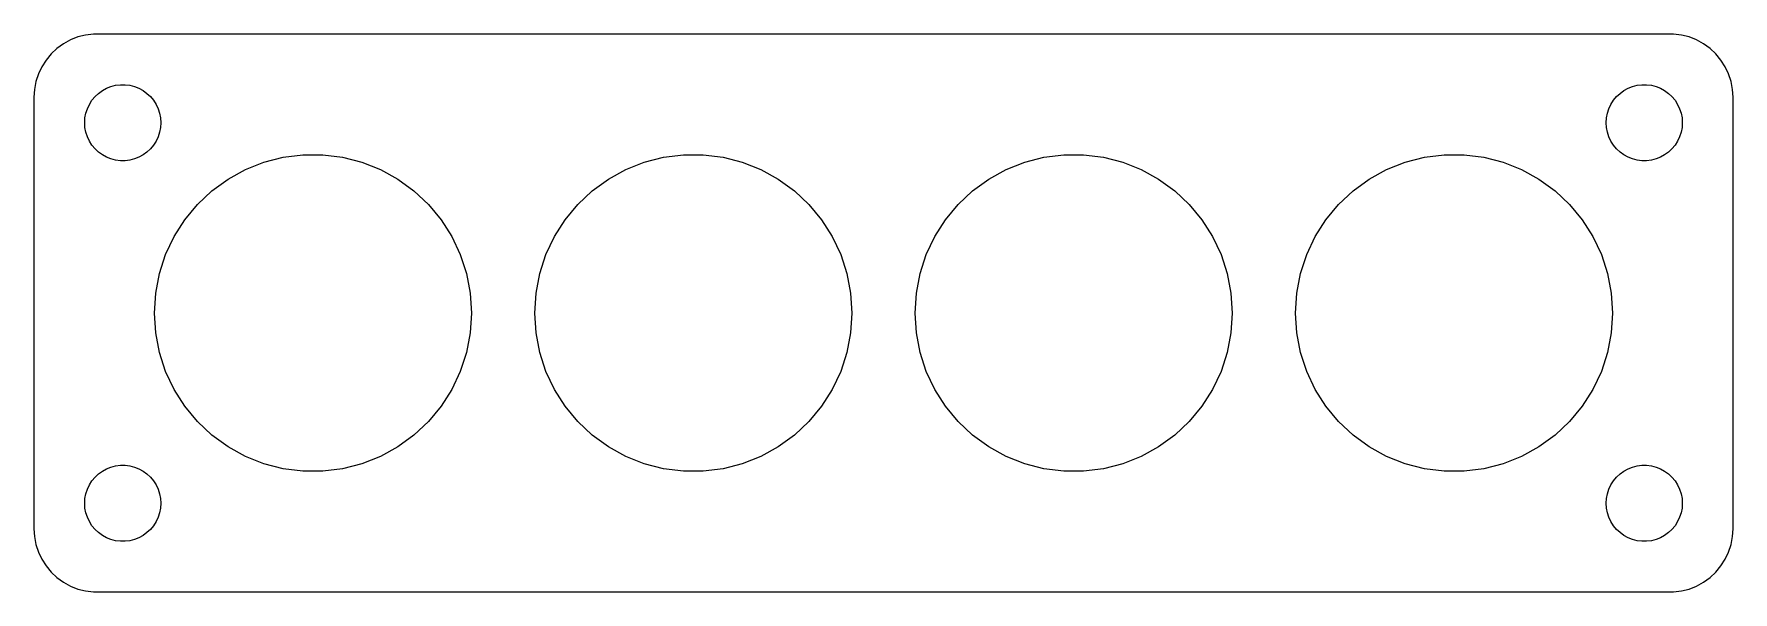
# Model space of a CAD drawing. Header units: metres. Extents: x -67 to 67, y -22 to 22.
import ezdxf

# ---------------------------------------------------------------- set-up
doc = ezdxf.new("R2010")
doc.units = ezdxf.units.M

msp = doc.modelspace()

# ---------------------------------------------------------------- linework, layer by layer
for p, q in [((-64.1289, 21.5241), (-64.6791, 21.2216)), ((-63.5451, 21.7553), (-64.1289, 21.5241)), ((-62.9369, 21.9114), (-63.5451, 21.7553)), ((-62.3139, 21.9901), (-62.9369, 21.9114)), ((62.3139, 21.9901), (-62.3139, 21.9901)), ((62.9369, 21.9114), (62.3139, 21.9901)), ((63.5451, 21.7553), (62.9369, 21.9114)), ((64.1289, 21.5241), (63.5451, 21.7553)), ((64.6791, 21.2216), (64.1289, 21.5241)), ((-65.6448, 20.4227), (-66.0451, 19.9389)), ((-65.1871, 20.8526), (-65.6448, 20.4227)), ((-64.6791, 21.2216), (-65.1871, 20.8526)), ((65.1871, 20.8526), (64.6791, 21.2216)), ((65.6448, 20.4227), (65.1871, 20.8526)), ((66.0451, 19.9389), (65.6448, 20.4227)), ((-66.6489, 18.8406), (-66.8429, 18.2434)), ((-66.3815, 19.4088), (-66.6489, 18.8406)), ((-66.0451, 19.9389), (-66.3815, 19.4088)), ((66.3815, 19.4088), (66.0451, 19.9389)), ((66.6489, 18.8406), (66.3815, 19.4088)), ((66.8429, 18.2434), (66.6489, 18.8406)), ((-66.9606, 17.6267), (-67, 17)), ((-66.8429, 18.2434), (-66.9606, 17.6267)), ((-61.9123, 17.3115), (-61.6075, 17.533)), ((-61.6075, 17.533), (-61.2773, 17.7145)), ((-61.2773, 17.7145), (-60.927, 17.8532)), ((-60.927, 17.8532), (-60.5621, 17.9469)), ((-60.5621, 17.9469), (-60.1884, 17.9941)), ((-60.1884, 17.9941), (-59.8116, 17.9941)), ((-59.8116, 17.9941), (-59.4379, 17.9469)), ((-59.4379, 17.9469), (-59.0729, 17.8532)), ((-59.0729, 17.8532), (-58.7227, 17.7145)), ((-58.7227, 17.7145), (-58.3925, 17.533)), ((-58.3925, 17.533), (-58.0877, 17.3115)), ((58.0877, 17.3115), (58.3925, 17.533)), ((58.3925, 17.533), (58.7227, 17.7145)), ((58.7227, 17.7145), (59.0729, 17.8532)), ((59.0729, 17.8532), (59.4379, 17.9469)), ((59.4379, 17.9469), (59.8116, 17.9941)), ((59.8116, 17.9941), (60.1884, 17.9941)), ((60.1884, 17.9941), (60.5621, 17.9469)), ((60.5621, 17.9469), (60.927, 17.8532)), ((60.927, 17.8532), (61.2773, 17.7145)), ((61.2773, 17.7145), (61.6075, 17.533)), ((61.6075, 17.533), (61.9123, 17.3115)), ((66.9606, 17.6267), (66.8429, 18.2434)), ((67, 17), (66.9606, 17.6267)), ((-67, 17), (-67, -17)), ((-62.9057, 15.7461), (-62.7893, 16.1044)), ((-62.7893, 16.1044), (-62.6289, 16.4453)), ((-62.6289, 16.4453), (-62.427, 16.7634)), ((-62.427, 16.7634), (-62.1869, 17.0536)), ((-62.1869, 17.0536), (-61.9123, 17.3115)), ((-58.0877, 17.3115), (-57.8131, 17.0536)), ((-57.8131, 17.0536), (-57.5729, 16.7634)), ((-57.5729, 16.7634), (-57.3711, 16.4453)), ((-57.3711, 16.4453), (-57.2107, 16.1044)), ((-57.2107, 16.1044), (-57.0942, 15.7461)), ((57.0942, 15.7461), (57.2107, 16.1044)), ((57.2107, 16.1044), (57.3711, 16.4453)), ((57.3711, 16.4453), (57.5729, 16.7634)), ((57.5729, 16.7634), (57.8131, 17.0536)), ((57.8131, 17.0536), (58.0877, 17.3115)), ((61.9123, 17.3115), (62.1869, 17.0536)), ((62.1869, 17.0536), (62.427, 16.7634)), ((62.427, 16.7634), (62.6289, 16.4453)), ((62.6289, 16.4453), (62.7893, 16.1044)), ((62.7893, 16.1044), (62.9057, 15.7461)), ((67, -17), (67, 17)), ((-63, 15), (-62.9763, 15.376)), ((-62.9763, 14.624), (-63, 15)), ((-62.9763, 15.376), (-62.9057, 15.7461)), ((-57.0942, 15.7461), (-57.0237, 15.376)), ((-57.0237, 15.376), (-57, 15)), ((-57, 15), (-57.0237, 14.624)), ((57, 15), (57.0237, 15.376)), ((57.0237, 14.624), (57, 15)), ((57.0237, 15.376), (57.0942, 15.7461)), ((62.9057, 15.7461), (62.9763, 15.376)), ((62.9763, 15.376), (63, 15)), ((63, 15), (62.9763, 14.624)), ((-62.9057, 14.2539), (-62.9763, 14.624)), ((-62.7893, 13.8956), (-62.9057, 14.2539)), ((-62.6289, 13.5547), (-62.7893, 13.8956)), ((-62.427, 13.2366), (-62.6289, 13.5547)), ((-57.3711, 13.5547), (-57.5729, 13.2366)), ((-57.2107, 13.8956), (-57.3711, 13.5547)), ((-57.0942, 14.2539), (-57.2107, 13.8956)), ((-57.0237, 14.624), (-57.0942, 14.2539)), ((57.0942, 14.2539), (57.0237, 14.624)), ((57.2107, 13.8956), (57.0942, 14.2539)), ((57.3711, 13.5547), (57.2107, 13.8956)), ((57.5729, 13.2366), (57.3711, 13.5547)), ((62.6289, 13.5547), (62.427, 13.2366)), ((62.7893, 13.8956), (62.6289, 13.5547)), ((62.9057, 14.2539), (62.7893, 13.8956)), ((62.9763, 14.624), (62.9057, 14.2539)), ((-62.1869, 12.9464), (-62.427, 13.2366)), ((-61.9123, 12.6884), (-62.1869, 12.9464)), ((-61.6075, 12.467), (-61.9123, 12.6884)), ((-61.2773, 12.2855), (-61.6075, 12.467)), ((-60.927, 12.1468), (-61.2773, 12.2855)), ((-60.5621, 12.0531), (-60.927, 12.1468)), ((-59.0729, 12.1468), (-59.4379, 12.0531)), ((-58.7227, 12.2855), (-59.0729, 12.1468)), ((-58.3925, 12.467), (-58.7227, 12.2855)), ((-58.0877, 12.6884), (-58.3925, 12.467)), ((-57.8131, 12.9464), (-58.0877, 12.6884)), ((-57.5729, 13.2366), (-57.8131, 12.9464)), ((-48.8627, 11.8882), (-47.3423, 12.2786)), ((-47.3423, 12.2786), (-45.7849, 12.4753)), ((-45.7849, 12.4753), (-44.2151, 12.4753)), ((-44.2151, 12.4753), (-42.6577, 12.2786)), ((-42.6577, 12.2786), (-41.1373, 11.8882)), ((-18.8627, 11.8882), (-17.3423, 12.2786)), ((-17.3423, 12.2786), (-15.7849, 12.4753)), ((-15.7849, 12.4753), (-14.2151, 12.4753)), ((-14.2151, 12.4753), (-12.6577, 12.2786)), ((-12.6577, 12.2786), (-11.1373, 11.8882)), ((11.1373, 11.8882), (12.6577, 12.2786)), ((12.6577, 12.2786), (14.2151, 12.4753)), ((14.2151, 12.4753), (15.7849, 12.4753)), ((15.7849, 12.4753), (17.3423, 12.2786)), ((17.3423, 12.2786), (18.8627, 11.8882)), ((41.1373, 11.8882), (42.6577, 12.2786)), ((42.6577, 12.2786), (44.2151, 12.4753)), ((44.2151, 12.4753), (45.7849, 12.4753)), ((45.7849, 12.4753), (47.3423, 12.2786)), ((47.3423, 12.2786), (48.8627, 11.8882)), ((57.8131, 12.9464), (57.5729, 13.2366)), ((58.0877, 12.6884), (57.8131, 12.9464)), ((58.3925, 12.467), (58.0877, 12.6884)), ((58.7227, 12.2855), (58.3925, 12.467)), ((59.0729, 12.1468), (58.7227, 12.2855)), ((59.4379, 12.0531), (59.0729, 12.1468)), ((60.927, 12.1468), (60.5621, 12.0531)), ((61.2773, 12.2855), (60.927, 12.1468)), ((61.6075, 12.467), (61.2773, 12.2855)), ((61.9123, 12.6884), (61.6075, 12.467)), ((62.1869, 12.9464), (61.9123, 12.6884)), ((62.427, 13.2366), (62.1869, 12.9464)), ((-60.1884, 12.0059), (-60.5621, 12.0531)), ((-59.8116, 12.0059), (-60.1884, 12.0059)), ((-59.4379, 12.0531), (-59.8116, 12.0059)), ((-51.6978, 10.5541), (-50.3222, 11.3103)), ((-50.3222, 11.3103), (-48.8627, 11.8882)), ((-41.1373, 11.8882), (-39.6777, 11.3103)), ((-39.6777, 11.3103), (-38.3022, 10.5541)), ((-21.6978, 10.5541), (-20.3222, 11.3103)), ((-20.3222, 11.3103), (-18.8627, 11.8882)), ((-11.1373, 11.8882), (-9.67775, 11.3103)), ((-9.67775, 11.3103), (-8.30215, 10.5541)), ((8.30215, 10.5541), (9.67775, 11.3103)), ((9.67775, 11.3103), (11.1373, 11.8882)), ((18.8627, 11.8882), (20.3222, 11.3103)), ((20.3222, 11.3103), (21.6978, 10.5541)), ((38.3022, 10.5541), (39.6777, 11.3103)), ((39.6777, 11.3103), (41.1373, 11.8882)), ((48.8627, 11.8882), (50.3222, 11.3103)), ((50.3222, 11.3103), (51.6978, 10.5541)), ((59.8116, 12.0059), (59.4379, 12.0531)), ((60.1884, 12.0059), (59.8116, 12.0059)), ((60.5621, 12.0531), (60.1884, 12.0059)), ((-54.1121, 8.55682), (-52.9678, 9.63141)), ((-52.9678, 9.63141), (-51.6978, 10.5541)), ((-38.3022, 10.5541), (-37.0322, 9.63141)), ((-37.0322, 9.63141), (-35.8879, 8.55682)), ((-24.1121, 8.55682), (-22.9678, 9.63141)), ((-22.9678, 9.63141), (-21.6978, 10.5541)), ((-8.30215, 10.5541), (-7.0322, 9.63141)), ((-7.0322, 9.63141), (-5.88788, 8.55682)), ((5.88788, 8.55682), (7.0322, 9.63141)), ((7.0322, 9.63141), (8.30215, 10.5541)), ((21.6978, 10.5541), (22.9678, 9.63141)), ((22.9678, 9.63141), (24.1121, 8.55682)), ((35.8879, 8.55682), (37.0322, 9.63141)), ((37.0322, 9.63141), (38.3022, 10.5541)), ((51.6978, 10.5541), (52.9678, 9.63141)), ((52.9678, 9.63141), (54.1121, 8.55682)), ((-55.1127, 7.34731), (-54.1121, 8.55682)), ((-35.8879, 8.55682), (-34.8873, 7.34731)), ((-25.1127, 7.34731), (-24.1121, 8.55682)), ((-5.88788, 8.55682), (-4.88728, 7.34731)), ((4.88728, 7.34731), (5.88788, 8.55682)), ((24.1121, 8.55682), (25.1127, 7.34731)), ((34.8873, 7.34731), (35.8879, 8.55682)), ((54.1121, 8.55682), (55.1127, 7.34731)), ((-55.9538, 6.02191), (-55.1127, 7.34731)), ((-34.8873, 7.34731), (-34.0462, 6.02191)), ((-25.9538, 6.02191), (-25.1127, 7.34731)), ((-4.88728, 7.34731), (-4.04616, 6.02191)), ((4.04616, 6.02191), (4.88728, 7.34731)), ((25.1127, 7.34731), (25.9538, 6.02191)), ((34.0462, 6.02191), (34.8873, 7.34731)), ((55.1127, 7.34731), (55.9538, 6.02191)), ((-56.6222, 4.60155), (-55.9538, 6.02191)), ((-34.0462, 6.02191), (-33.3778, 4.60155)), ((-26.6222, 4.60155), (-25.9538, 6.02191)), ((-4.04616, 6.02191), (-3.37779, 4.60155)), ((3.37779, 4.60155), (4.04616, 6.02191)), ((25.9538, 6.02191), (26.6222, 4.60155)), ((33.3778, 4.60155), (34.0462, 6.02191)), ((55.9538, 6.02191), (56.6222, 4.60155)), ((-57.1073, 3.10861), (-56.6222, 4.60155)), ((-33.3778, 4.60155), (-32.8927, 3.10861)), ((-27.1073, 3.10861), (-26.6222, 4.60155)), ((-3.37779, 4.60155), (-2.8927, 3.10861)), ((2.8927, 3.10861), (3.37779, 4.60155)), ((26.6222, 4.60155), (27.1073, 3.10861)), ((32.8927, 3.10861), (33.3778, 4.60155)), ((56.6222, 4.60155), (57.1073, 3.10861)), ((-57.4014, 1.56665), (-57.1073, 3.10861)), ((-32.8927, 3.10861), (-32.5986, 1.56665)), ((-27.4014, 1.56665), (-27.1073, 3.10861)), ((-2.8927, 3.10861), (-2.59856, 1.56665)), ((2.59856, 1.56665), (2.8927, 3.10861)), ((27.1073, 3.10861), (27.4014, 1.56665)), ((32.5986, 1.56665), (32.8927, 3.10861)), ((57.1073, 3.10861), (57.4014, 1.56665)), ((-57.5, 0), (-57.4014, 1.56665)), ((-32.5986, 1.56665), (-32.5, 0)), ((-27.5, 0), (-27.4014, 1.56665)), ((-2.59856, 1.56665), (-2.5, 0)), ((2.5, 0), (2.59856, 1.56665)), ((27.4014, 1.56665), (27.5, 0)), ((32.5, 0), (32.5986, 1.56665)), ((57.4014, 1.56665), (57.5, 0)), ((-57.4014, -1.56665), (-57.5, 0)), ((-32.5, 0), (-32.5986, -1.56665)), ((-27.4014, -1.56665), (-27.5, 0)), ((-2.5, 0), (-2.59856, -1.56665)), ((2.59856, -1.56665), (2.5, 0)), ((27.5, 0), (27.4014, -1.56665)), ((32.5986, -1.56665), (32.5, 0)), ((57.5, 0), (57.4014, -1.56665)), ((-57.1073, -3.10861), (-57.4014, -1.56665)), ((-32.5986, -1.56665), (-32.8927, -3.10861)), ((-27.1073, -3.10861), (-27.4014, -1.56665)), ((-2.59856, -1.56665), (-2.8927, -3.10861)), ((2.8927, -3.10861), (2.59856, -1.56665)), ((27.4014, -1.56665), (27.1073, -3.10861)), ((32.8927, -3.10861), (32.5986, -1.56665)), ((57.4014, -1.56665), (57.1073, -3.10861)), ((-56.6222, -4.60155), (-57.1073, -3.10861)), ((-32.8927, -3.10861), (-33.3778, -4.60155)), ((-26.6222, -4.60155), (-27.1073, -3.10861)), ((-2.8927, -3.10861), (-3.37779, -4.60155)), ((3.37779, -4.60155), (2.8927, -3.10861)), ((27.1073, -3.10861), (26.6222, -4.60155)), ((33.3778, -4.60155), (32.8927, -3.10861)), ((57.1073, -3.10861), (56.6222, -4.60155)), ((-55.9538, -6.02191), (-56.6222, -4.60155)), ((-33.3778, -4.60155), (-34.0462, -6.02191)), ((-25.9538, -6.02191), (-26.6222, -4.60155)), ((-3.37779, -4.60155), (-4.04616, -6.02191)), ((4.04616, -6.02191), (3.37779, -4.60155)), ((26.6222, -4.60155), (25.9538, -6.02191)), ((34.0462, -6.02191), (33.3778, -4.60155)), ((56.6222, -4.60155), (55.9538, -6.02191)), ((-55.1127, -7.34731), (-55.9538, -6.02191)), ((-34.0462, -6.02191), (-34.8873, -7.34731)), ((-25.1127, -7.34731), (-25.9538, -6.02191)), ((-4.04616, -6.02191), (-4.88728, -7.34731)), ((4.88728, -7.34731), (4.04616, -6.02191)), ((25.9538, -6.02191), (25.1127, -7.34731)), ((34.8873, -7.34731), (34.0462, -6.02191)), ((55.9538, -6.02191), (55.1127, -7.34731)), ((-54.1121, -8.55682), (-55.1127, -7.34731)), ((-34.8873, -7.34731), (-35.8879, -8.55682)), ((-24.1121, -8.55682), (-25.1127, -7.34731)), ((-4.88728, -7.34731), (-5.88788, -8.55682)), ((5.88788, -8.55682), (4.88728, -7.34731)), ((25.1127, -7.34731), (24.1121, -8.55682)), ((35.8879, -8.55682), (34.8873, -7.34731)), ((55.1127, -7.34731), (54.1121, -8.55682)), ((-52.9678, -9.63141), (-54.1121, -8.55682)), ((-35.8879, -8.55682), (-37.0322, -9.63141)), ((-22.9678, -9.63141), (-24.1121, -8.55682)), ((-5.88788, -8.55682), (-7.0322, -9.63141)), ((7.0322, -9.63141), (5.88788, -8.55682)), ((24.1121, -8.55682), (22.9678, -9.63141)), ((37.0322, -9.63141), (35.8879, -8.55682)), ((54.1121, -8.55682), (52.9678, -9.63141)), ((-51.6978, -10.5541), (-52.9678, -9.63141)), ((-50.3222, -11.3103), (-51.6978, -10.5541)), ((-38.3022, -10.5541), (-39.6777, -11.3103)), ((-37.0322, -9.63141), (-38.3022, -10.5541)), ((-21.6978, -10.5541), (-22.9678, -9.63141)), ((-20.3222, -11.3103), (-21.6978, -10.5541)), ((-8.30215, -10.5541), (-9.67775, -11.3103)), ((-7.0322, -9.63141), (-8.30215, -10.5541)), ((8.30215, -10.5541), (7.0322, -9.63141)), ((9.67775, -11.3103), (8.30215, -10.5541)), ((21.6978, -10.5541), (20.3222, -11.3103)), ((22.9678, -9.63141), (21.6978, -10.5541)), ((38.3022, -10.5541), (37.0322, -9.63141)), ((39.6777, -11.3103), (38.3022, -10.5541)), ((51.6978, -10.5541), (50.3222, -11.3103)), ((52.9678, -9.63141), (51.6978, -10.5541)), ((-60.927, -12.1468), (-60.5621, -12.0531)), ((-60.5621, -12.0531), (-60.1884, -12.0059)), ((-60.1884, -12.0059), (-59.8116, -12.0059)), ((-59.8116, -12.0059), (-59.4379, -12.0531)), ((-59.4379, -12.0531), (-59.0729, -12.1468)), ((-48.8627, -11.8882), (-50.3222, -11.3103)), ((-47.3423, -12.2786), (-48.8627, -11.8882)), ((-41.1373, -11.8882), (-42.6577, -12.2786)), ((-39.6777, -11.3103), (-41.1373, -11.8882)), ((-18.8627, -11.8882), (-20.3222, -11.3103)), ((-17.3423, -12.2786), (-18.8627, -11.8882)), ((-11.1373, -11.8882), (-12.6577, -12.2786)), ((-9.67775, -11.3103), (-11.1373, -11.8882)), ((11.1373, -11.8882), (9.67775, -11.3103)), ((12.6577, -12.2786), (11.1373, -11.8882)), ((18.8627, -11.8882), (17.3423, -12.2786)), ((20.3222, -11.3103), (18.8627, -11.8882)), ((41.1373, -11.8882), (39.6777, -11.3103)), ((42.6577, -12.2786), (41.1373, -11.8882)), ((48.8627, -11.8882), (47.3423, -12.2786)), ((50.3222, -11.3103), (48.8627, -11.8882)), ((59.0729, -12.1468), (59.4379, -12.0531)), ((59.4379, -12.0531), (59.8116, -12.0059)), ((59.8116, -12.0059), (60.1884, -12.0059)), ((60.1884, -12.0059), (60.5621, -12.0531)), ((60.5621, -12.0531), (60.927, -12.1468)), ((-62.6289, -13.5547), (-62.427, -13.2366)), ((-62.427, -13.2366), (-62.1869, -12.9464)), ((-62.1869, -12.9464), (-61.9123, -12.6884)), ((-61.9123, -12.6884), (-61.6075, -12.467)), ((-61.6075, -12.467), (-61.2773, -12.2855)), ((-61.2773, -12.2855), (-60.927, -12.1468)), ((-59.0729, -12.1468), (-58.7227, -12.2855)), ((-58.7227, -12.2855), (-58.3925, -12.467)), ((-58.3925, -12.467), (-58.0877, -12.6884)), ((-58.0877, -12.6884), (-57.8131, -12.9464)), ((-57.8131, -12.9464), (-57.5729, -13.2366)), ((-57.5729, -13.2366), (-57.3711, -13.5547)), ((-45.7849, -12.4753), (-47.3423, -12.2786)), ((-44.2151, -12.4753), (-45.7849, -12.4753)), ((-42.6577, -12.2786), (-44.2151, -12.4753)), ((-15.7849, -12.4753), (-17.3423, -12.2786)), ((-14.2151, -12.4753), (-15.7849, -12.4753)), ((-12.6577, -12.2786), (-14.2151, -12.4753)), ((14.2151, -12.4753), (12.6577, -12.2786)), ((15.7849, -12.4753), (14.2151, -12.4753)), ((17.3423, -12.2786), (15.7849, -12.4753)), ((44.2151, -12.4753), (42.6577, -12.2786)), ((45.7849, -12.4753), (44.2151, -12.4753)), ((47.3423, -12.2786), (45.7849, -12.4753)), ((57.3711, -13.5547), (57.5729, -13.2366)), ((57.5729, -13.2366), (57.8131, -12.9464)), ((57.8131, -12.9464), (58.0877, -12.6884)), ((58.0877, -12.6884), (58.3925, -12.467)), ((58.3925, -12.467), (58.7227, -12.2855)), ((58.7227, -12.2855), (59.0729, -12.1468)), ((60.927, -12.1468), (61.2773, -12.2855)), ((61.2773, -12.2855), (61.6075, -12.467)), ((61.6075, -12.467), (61.9123, -12.6884)), ((61.9123, -12.6884), (62.1869, -12.9464)), ((62.1869, -12.9464), (62.427, -13.2366)), ((62.427, -13.2366), (62.6289, -13.5547)), ((-63, -15), (-62.9763, -14.624)), ((-62.9763, -14.624), (-62.9057, -14.2539)), ((-62.9057, -14.2539), (-62.7893, -13.8956)), ((-62.7893, -13.8956), (-62.6289, -13.5547)), ((-57.3711, -13.5547), (-57.2107, -13.8956)), ((-57.2107, -13.8956), (-57.0942, -14.2539)), ((-57.0942, -14.2539), (-57.0237, -14.624)), ((-57.0237, -14.624), (-57, -15)), ((57, -15), (57.0237, -14.624)), ((57.0237, -14.624), (57.0942, -14.2539)), ((57.0942, -14.2539), (57.2107, -13.8956)), ((57.2107, -13.8956), (57.3711, -13.5547)), ((62.6289, -13.5547), (62.7893, -13.8956)), ((62.7893, -13.8956), (62.9057, -14.2539)), ((62.9057, -14.2539), (62.9763, -14.624)), ((62.9763, -14.624), (63, -15)), ((-62.9763, -15.376), (-63, -15)), ((-62.9057, -15.7461), (-62.9763, -15.376)), ((-62.7893, -16.1044), (-62.9057, -15.7461)), ((-57.0942, -15.7461), (-57.2107, -16.1044)), ((-57.0237, -15.376), (-57.0942, -15.7461)), ((-57, -15), (-57.0237, -15.376)), ((57.0237, -15.376), (57, -15)), ((57.0942, -15.7461), (57.0237, -15.376)), ((57.2107, -16.1044), (57.0942, -15.7461)), ((62.9057, -15.7461), (62.7893, -16.1044)), ((62.9763, -15.376), (62.9057, -15.7461)), ((63, -15), (62.9763, -15.376)), ((-67, -17), (-66.9606, -17.6267)), ((-62.6289, -16.4453), (-62.7893, -16.1044)), ((-62.427, -16.7634), (-62.6289, -16.4453)), ((-62.1869, -17.0536), (-62.427, -16.7634)), ((-61.9123, -17.3115), (-62.1869, -17.0536)), ((-61.6075, -17.533), (-61.9123, -17.3115)), ((-58.0877, -17.3115), (-58.3925, -17.533)), ((-57.8131, -17.0536), (-58.0877, -17.3115)), ((-57.5729, -16.7634), (-57.8131, -17.0536)), ((-57.3711, -16.4453), (-57.5729, -16.7634)), ((-57.2107, -16.1044), (-57.3711, -16.4453)), ((57.3711, -16.4453), (57.2107, -16.1044)), ((57.5729, -16.7634), (57.3711, -16.4453)), ((57.8131, -17.0536), (57.5729, -16.7634)), ((58.0877, -17.3115), (57.8131, -17.0536)), ((58.3925, -17.533), (58.0877, -17.3115)), ((61.9123, -17.3115), (61.6075, -17.533)), ((62.1869, -17.0536), (61.9123, -17.3115)), ((62.427, -16.7634), (62.1869, -17.0536)), ((62.6289, -16.4453), (62.427, -16.7634)), ((62.7893, -16.1044), (62.6289, -16.4453)), ((66.9606, -17.6267), (67, -17)), ((-66.9606, -17.6267), (-66.8429, -18.2434)), ((-66.8429, -18.2434), (-66.6489, -18.8406)), ((-61.2773, -17.7145), (-61.6075, -17.533)), ((-60.927, -17.8532), (-61.2773, -17.7145)), ((-60.5621, -17.9469), (-60.927, -17.8532)), ((-60.1884, -17.9941), (-60.5621, -17.9469)), ((-59.8116, -17.9941), (-60.1884, -17.9941)), ((-59.4379, -17.9469), (-59.8116, -17.9941)), ((-59.0729, -17.8532), (-59.4379, -17.9469)), ((-58.7227, -17.7145), (-59.0729, -17.8532)), ((-58.3925, -17.533), (-58.7227, -17.7145)), ((58.7227, -17.7145), (58.3925, -17.533)), ((59.0729, -17.8532), (58.7227, -17.7145)), ((59.4379, -17.9469), (59.0729, -17.8532)), ((59.8116, -17.9941), (59.4379, -17.9469)), ((60.1884, -17.9941), (59.8116, -17.9941)), ((60.5621, -17.9469), (60.1884, -17.9941)), ((60.927, -17.8532), (60.5621, -17.9469)), ((61.2773, -17.7145), (60.927, -17.8532)), ((61.6075, -17.533), (61.2773, -17.7145)), ((66.6489, -18.8406), (66.8429, -18.2434)), ((66.8429, -18.2434), (66.9606, -17.6267)), ((-66.6489, -18.8406), (-66.3815, -19.4088)), ((-66.3815, -19.4088), (-66.0451, -19.9389)), ((-66.0451, -19.9389), (-65.6448, -20.4227)), ((65.6448, -20.4227), (66.0451, -19.9389)), ((66.0451, -19.9389), (66.3815, -19.4088)), ((66.3815, -19.4088), (66.6489, -18.8406)), ((-65.6448, -20.4227), (-65.1871, -20.8526)), ((-65.1871, -20.8526), (-64.6791, -21.2216)), ((-64.6791, -21.2216), (-64.1289, -21.5241)), ((64.1289, -21.5241), (64.6791, -21.2216)), ((64.6791, -21.2216), (65.1871, -20.8526)), ((65.1871, -20.8526), (65.6448, -20.4227)), ((-64.1289, -21.5241), (-63.5451, -21.7553)), ((-63.5451, -21.7553), (-62.9369, -21.9114)), ((-62.9369, -21.9114), (-62.3139, -21.9901)), ((-62.3139, -21.9901), (62.3139, -21.9901)), ((62.3139, -21.9901), (62.9369, -21.9114)), ((62.9369, -21.9114), (63.5451, -21.7553)), ((63.5451, -21.7553), (64.1289, -21.5241))]:
    msp.add_line(p, q)

doc.saveas('drawing.dxf')
